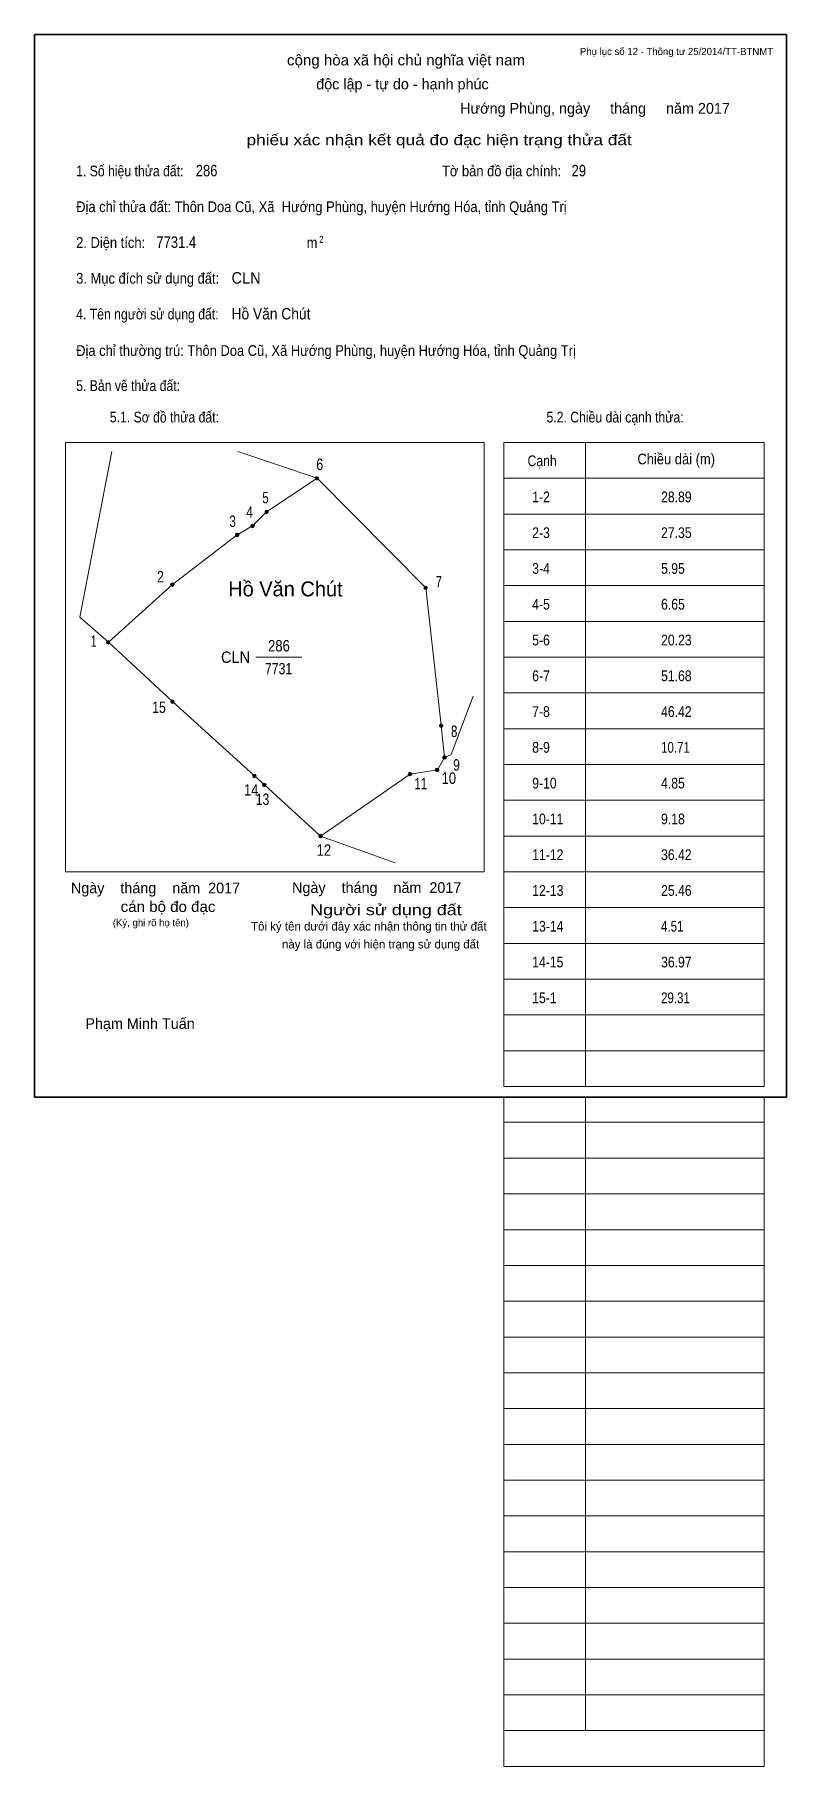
# Model space of a CAD drawing. Header units: centimetres. Extents: x 0 to 21, y -18.7 to 29.7.
import ezdxf
from ezdxf.enums import TextEntityAlignment as Align

# ---------------------------------------------------------------- set-up
doc = ezdxf.new("R2010")
doc.units = ezdxf.units.CM
doc.header["$LTSCALE"] = 0.12
for name, color, linetype in [('2', 7, 'Continuous'), ('30', 7, 'Continuous'), ('34', 7, 'Continuous')]:
    doc.layers.add(name, color=color, linetype=linetype)
for name, color, linetype, lineweight in [('32', 7, 'Continuous', 13), ('33', 7, 'Continuous', 13), ('6', 7, 'Continuous', 13), ('63', 7, 'Continuous', 13)]:
    doc.layers.add(name, color=color, linetype=linetype, lineweight=lineweight)

msp = doc.modelspace()

# ---------------------------------------------------------------- hatches: boundary and pattern name
at = {"layer": '32'}
for points in [[(7.9337, 17.3004, 1), (7.8337, 17.3004, 1)], [(6.138, 15.9681, 1), (6.038, 15.9681, 1)], [(6.5304, 16.3613, 1), (6.4304, 16.3613, 1)], [(5.7089, 15.7176, 1), (5.6089, 15.7176, 1)], [(3.8974, 14.3285, 1), (3.7974, 14.3285, 1)], [(10.974, 14.2392, 1), (10.874, 14.2392, 1)], [(2.1034, 12.7166, 1), (2.0034, 12.7166, 1)], [(3.9008, 11.0562, 1), (3.8008, 11.0562, 1)], [(11.4064, 10.3883, 1), (11.3064, 10.3883, 1)], [(11.2929, 9.1495, 1), (11.1929, 9.1495, 1)], [(11.4974, 9.4993, 1), (11.3974, 9.4993, 1)], [(6.1856, 8.9817, 1), (6.0856, 8.9817, 1)], [(6.4644, 8.7288, 1), (6.3644, 8.7288, 1)], [(10.5349, 9.0351, 1), (10.4349, 9.0351, 1)], [(8.038, 7.3004, 1), (7.938, 7.3004, 1)]]:
    msp.add_hatch(color=256, dxfattribs=at).paths.add_polyline_path(points)

# ---------------------------------------------------------------- linework, layer by layer
for centre in [(7.8837, 17.3004), (6.088, 15.9681), (6.4804, 16.3613), (5.6589, 15.7176), (3.8474, 14.3285), (10.924, 14.2392), (2.0534, 12.7166), (3.8508, 11.0562), (11.3564, 10.3883), (11.2429, 9.1495), (11.4474, 9.4993), (6.1356, 8.9817), (6.4144, 8.7288), (10.4849, 9.0351), (7.988, 7.3004)]:
    msp.add_circle(centre, 0.05, dxfattribs=at)
at = {"layer": '33'}
msp.add_line((6.18, 12.3), (7.46, 12.3), dxfattribs=at)
at = {"layer": '6'}
for p, q in [((2.16, 18.05), (1.26, 13.42)), ((7.89, 17.3), (5.68, 18.05)), ((3.85, 14.33), (2.06, 12.72)), ((2.06, 12.72), (1.26, 13.42)), ((11.64, 9.58), (12.25, 11.21)), ((11.45, 9.5), (11.64, 9.58)), ((6.42, 8.73), (7.99, 7.3)), ((10.07, 6.55), (7.99, 7.3))]:
    msp.add_line(p, q, dxfattribs=at)
for points in [[(7.89, 17.3), (6.48, 16.36), (6.09, 15.97), (5.66, 15.72), (3.85, 14.33)], [(11.45, 9.5), (11.36, 10.39), (10.93, 14.24), (7.89, 17.3)], [(2.06, 12.72), (3.86, 11.05), (6.14, 8.98), (6.42, 8.73)], [(11.45, 9.5), (11.25, 9.15), (10.49, 9.03), (7.99, 7.3)]]:
    msp.add_lwpolyline(points, dxfattribs=at)
at = {"layer": '63'}
for p, q in [((0.86, 18.3), (12.56, 18.3)), ((0.86, 6.3), (0.86, 18.3)), ((12.56, 6.3), (12.56, 18.3)), ((13.11, 18.3), (20.38, 18.3)), ((13.11, 0.3), (13.11, 18.3)), ((15.39, 0.3), (15.39, 18.3)), ((20.38, 0.3), (20.38, 18.3)), ((13.11, 17.3), (20.38, 17.3)), ((13.11, 16.3), (20.38, 16.3)), ((13.11, 15.3), (20.38, 15.3)), ((13.11, 14.3), (20.38, 14.3)), ((13.11, 13.3), (20.38, 13.3)), ((13.11, 12.3), (20.38, 12.3)), ((13.11, 11.3), (20.38, 11.3)), ((13.11, 10.3), (20.38, 10.3)), ((13.11, 9.3), (20.38, 9.3)), ((13.11, 8.3), (20.38, 8.3)), ((13.11, 7.3), (20.38, 7.3)), ((0.86, 6.3), (12.56, 6.3)), ((13.11, 6.3), (20.38, 6.3)), ((13.11, 5.3), (20.38, 5.3)), ((13.11, 4.3), (20.38, 4.3)), ((13.11, 3.3), (20.38, 3.3)), ((13.11, 2.3), (20.38, 2.3)), ((13.11, 1.3), (20.38, 1.3)), ((13.11, 0.3), (20.38, 0.3)), ((13.11, -18.7), (13.11, 0)), ((15.39, -17.7), (15.39, 0)), ((20.38, -18.7), (20.38, 0)), ((13.11, -0.7), (20.38, -0.7)), ((13.11, -0.7), (20.38, -0.7)), ((13.11, -1.7), (20.38, -1.7)), ((13.11, -2.7), (20.38, -2.7)), ((13.11, -3.7), (20.38, -3.7)), ((13.11, -4.7), (20.38, -4.7)), ((13.11, -5.7), (20.38, -5.7)), ((13.11, -6.7), (20.38, -6.7)), ((13.11, -7.7), (20.38, -7.7)), ((13.11, -8.7), (20.38, -8.7)), ((13.11, -9.7), (20.38, -9.7)), ((13.11, -10.7), (20.38, -10.7)), ((13.11, -11.7), (20.38, -11.7)), ((13.11, -12.7), (20.38, -12.7)), ((13.11, -13.7), (20.38, -13.7)), ((13.11, -14.7), (20.38, -14.7)), ((13.11, -15.7), (20.38, -15.7)), ((13.11, -16.7), (20.38, -16.7)), ((13.11, -17.7), (20.38, -17.7)), ((13.11, -18.7), (20.38, -18.7))]:
    msp.add_line(p, q, dxfattribs=at)
at = {"layer": '63', "lineweight": 35}
msp.add_lwpolyline([(0, 0), (0, 29.7), (21, 29.7), (21, 0)], close=True, dxfattribs=at)

# ---------------------------------------------------------------- texts
at = {"layer": '2'}
msp.add_text('Hồ Văn Chút', height=0.4174, dxfattribs=at).set_placement((7.005, 14), align=Align.CENTER)
at = {"layer": '30'}
for s, width, p in [('1-2', 0.85, (13.9, 16.63)), ('28.89', 0.85, (17.5, 16.63)), ('2-3', 0.85, (13.9, 15.63)), ('27.35', 0.85, (17.5, 15.63)), ('3-4', 0.85, (13.9, 14.63)), ('5.95', 0.85, (17.5, 14.63)), ('4-5', 0.85, (13.9, 13.63)), ('6.65', 0.85, (17.5, 13.63)), ('5-6', 0.85, (13.9, 12.63)), ('20.23', 0.85, (17.5, 12.63)), ('6-7', 0.85, (13.9, 11.63)), ('51.68', 0.85, (17.5, 11.63)), ('7-8', 0.85, (13.9, 10.63)), ('46.42', 0.85, (17.5, 10.63)), ('8-9', 0.85, (13.9, 9.63)), ('10.71', 0.8, (17.5, 9.63)), ('9-10', 0.85, (13.9, 8.63)), ('4.85', 0.85, (17.5, 8.63)), ('10-11', 0.85, (13.9, 7.63)), ('9.18', 0.85, (17.5, 7.63)), ('11-12', 0.85, (13.9, 6.63)), ('36.42', 0.85, (17.5, 6.63)), ('12-13', 0.85, (13.9, 5.63)), ('25.46', 0.85, (17.5, 5.63)), ('13-14', 0.85, (13.9, 4.63)), ('4.51', 0.8, (17.5, 4.63)), ('14-15', 0.85, (13.9, 3.63)), ('36.97', 0.85, (17.5, 3.63)), ('15-1', 0.85, (13.9, 2.63)), ('29.31', 0.8, (17.5, 2.63))]:
    msp.add_text(s, height=0.3, dxfattribs=dict(at, width=width)).set_placement(p)
at = {"layer": '32'}
for s, width, p in [('6', 0.8, (7.965, 17.53)), ('4', 0.8, (6.005, 16.2)), ('5', 0.75, (6.45, 16.6)), ('3', 0.75, (5.53, 15.94)), ('2', 0.8, (3.515, 14.39)), ('7', 0.75, (11.29, 14.25)), ('1', 0.65, (1.65, 12.59)), ('15', 0.8, (3.475, 10.74)), ('8', 0.75, (11.72, 10.07)), ('9', 0.8, (11.785, 9.13)), ('14', 0.85, (6.05, 8.43)), ('11', 0.75, (10.785, 8.61)), ('10', 0.85, (11.57, 8.76)), ('13', 0.8, (6.365, 8.17)), ('12', 0.85, (8.08, 6.75))]:
    msp.add_text(s, height=0.32, dxfattribs=dict(at, width=width)).set_placement(p, align=Align.CENTER)
at = {"layer": '33'}
for s, width, p in [('286', 0.85, (6.825, 12.46)), ('7731', 0.8, (6.815, 11.82))]:
    msp.add_text(s, height=0.32, dxfattribs=dict(at, width=width)).set_placement(p, align=Align.CENTER)
at = {"layer": '33', "width": 0.95}
msp.add_text('CLN', height=0.32, dxfattribs=at).set_placement((6.02, 12.14), align=Align.RIGHT)
at = {"layer": '34'}
for s, width, p in [('286', 0.85, (4.5, 25.74)), ('29', 0.85, (15, 25.74)), ('7731.4', 0.85, (3.4, 23.74)), ('CLN', 0.95, (5.5, 22.74)), ('Hồ Văn Chút', 0.9, (5.5, 21.74))]:
    msp.add_text(s, height=0.32, dxfattribs=dict(at, width=width)).set_placement(p)
at = {"layer": '63', "width": 1.05}
msp.add_text('cộng hòa xã hội chủ nghĩa việt nam', height=0.3, dxfattribs=at).set_placement((10.375, 28.84), align=Align.CENTER)
at = {"layer": '63'}
for s, height, p in [('Phụ lục số 12 - Thông tư 25/2014/TT-BTNMT', 0.2, (20.63, 29.13)), ('Ngày    tháng    năm  2017', 0.3, (5.74, 5.7)), ('Ngày    tháng    năm  2017', 0.3, (11.92, 5.71)), ('(Ký, ghi rõ họ tên)', 0.2, (4.31, 4.78))]:
    msp.add_text(s, height=height, dxfattribs=at).set_placement(p, align=Align.RIGHT)
for s, height, p in [('độc lập - tự do - hạnh phúc', 0.3, (10.275, 28.17)), ('Hướng Phùng, ngày     tháng     năm 2017', 0.3, (15.655, 27.49)), ('Tôi ký tên dưới đây xác nhận thông tin thử đất', 0.24, (9.335, 4.66)), ('này là đúng với hiện trạng sử dụng đất', 0.24, (9.665, 4.16)), ('Phạm Minh Tuấn', 0.3, (2.945, 1.91))]:
    msp.add_text(s, height=height, dxfattribs=at).set_placement(p, align=Align.CENTER)
for s, width, p in [('phiếu xác nhận kết quả đo đạc hiện trạng thửa đất', 1.2, (16.68, 26.61)), ('cán bộ đo đạc', 1.05, (5.05, 5.18)), ('Người sử dụng đất', 1.25, (11.93, 5.09))]:
    msp.add_text(s, height=0.3, dxfattribs=dict(at, width=width)).set_placement(p, align=Align.RIGHT)
for s, height, width, p in [('1. Số hiệu thửa đất:', 0.3, 0.85, (1.16, 25.74)), ('Tờ bản đồ địa chính:', 0.3, 0.9, (11.38, 25.74)), ('Địa chỉ thửa đất: Thôn Doa Cũ, Xã  Hướng Phùng, huyện Hướng Hóa, tỉnh Quảng Trị', 0.3, 0.9, (1.16, 24.74)), ('2. Diện tích:', 0.3, 0.9, (1.16, 23.74)), ('m', 0.3, 0.9, (7.6, 23.74)), ('2', 0.2, 0.8, (7.95, 23.88)), ('3. Mục đích sử dụng đất:', 0.3, 0.9, (1.16, 22.74)), ('4. Tên người sử dụng đất:', 0.3, 0.85, (1.16, 21.74)), ('Địa chỉ thường trú: Thôn Doa Cũ, Xã Hướng Phùng, huyện Hướng Hóa, tỉnh Quảng Trị', 0.3, 0.9, (1.16, 20.72)), ('5. Bản vẽ thửa đất:', 0.3, 0.85, (1.16, 19.74)), ('5.1. Sơ đồ thửa đất:', 0.3, 0.85, (2.1, 18.86)), ('5.2. Chiều dài cạnh thửa:', 0.3, 0.85, (14.3, 18.86)), ('Cạnh', 0.3, 0.85, (13.77, 17.64)), ('Chiều dài (m)', 0.3, 0.9, (16.84, 17.69))]:
    msp.add_text(s, height=height, dxfattribs=dict(at, width=width)).set_placement(p)

doc.saveas('drawing.dxf')
